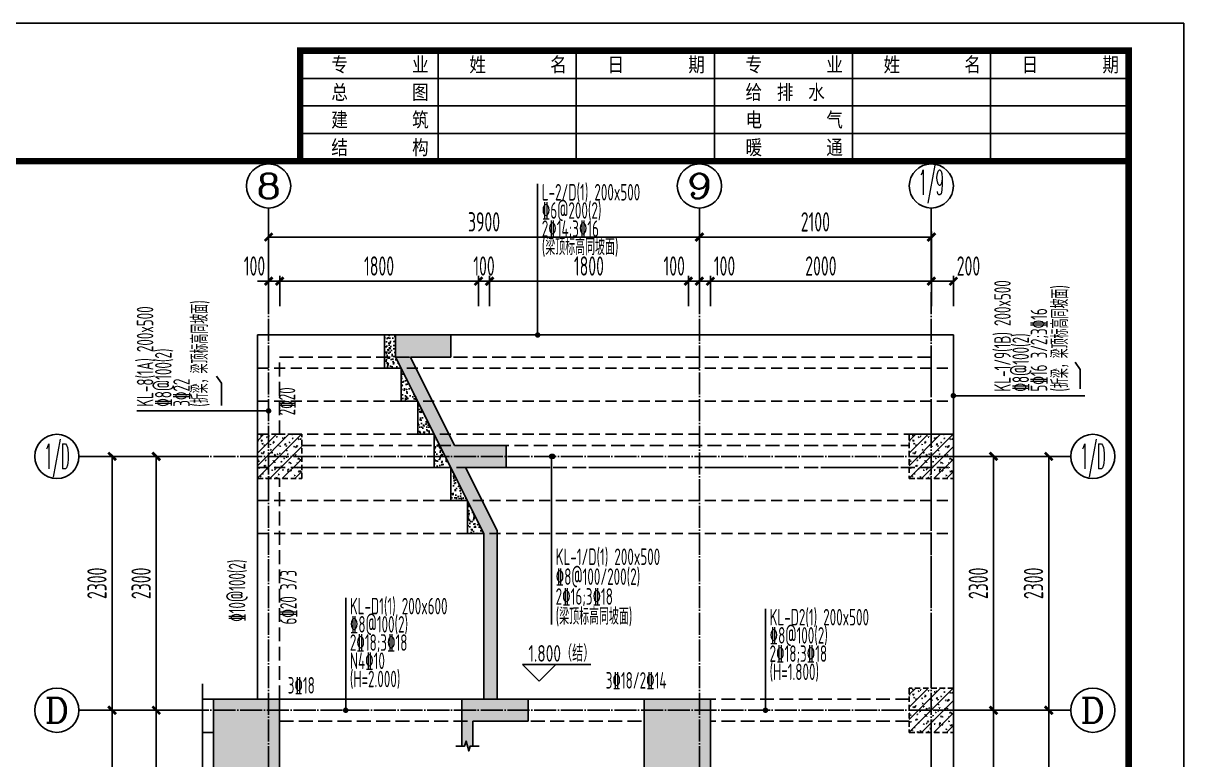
# Model space of a CAD drawing. Extents: x -441005 to 725361, y -182459 to 319313.
# Drawn here: x 458885 to 479900, y -58198 to -44850 of the extents above; entities that cross this region are included whole.
import ezdxf
from ezdxf.enums import TextEntityAlignment as Align

# ---------------------------------------------------------------- set-up
doc = ezdxf.new("R2010")
doc.units = 0
doc.header["$LTSCALE"] = 100
for name, pattern in [('DASHED', [0.75, 0.5, -0.25]), ('DASHEDX2', [1.5, 1, -0.5]), ('DOTE', [2.42, 2, -0.2, 0.02, -0.2]), ('HIDDEN', [7, 5, -2])]:
    doc.linetypes.add(name, pattern=pattern)
doc.layers.get('0').update_dxf_attribs({"linetype": 'CONTINUOUS'})
doc.layers.get('Defpoints').update_dxf_attribs({"linetype": 'CONTINUOUS'})
for name, color, linetype in [('AXIS', 3, 'CONTINUOUS'), ('AXIS_TEXT', 7, 'CONTINUOUS'), ('BEAM', 4, 'DASHED'), ('BEAM_CON', 4, 'CONTINUOUS'), ('COLU', 7, 'CONTINUOUS'), ('DIM', 3, 'CONTINUOUS'), ('DOTE', 8, 'DOTE'), ('D断面&错层线&标高（平面图）', 6, 'CONTINUOUS'), ('L梁图-主梁标注', 140, 'CONTINUOUS'), ('L梁图-标高标注', 2, 'CONTINUOUS'), ('STAIR', 2, 'CONTINUOUS'), ('TEXT', 7, 'CONTINUOUS'), ('THIN', 7, 'CONTINUOUS'), ('图框', 7, 'CONTINUOUS')]:
    doc.layers.add(name, color=color, linetype=linetype)
doc.styles.add('_TCH_AXIS', font='COMPLEX', dxfattribs={"bigfont": 'GBCBIG'})
doc.styles.add('_TCH_DIM', font='tssdeng.shx', dxfattribs={"width": 0.7, "bigfont": '1.shx'})
doc.styles.add('COMPLEX', font='COMPLEX')
doc.styles.add('HZTXT', font='TXT', dxfattribs={"bigfont": 'HZTXT'})
doc.styles.add('TSSD_Dimension', font='tssdeng.shx', dxfattribs={"width": 0.62, "bigfont": '1.shx'})
doc.styles.add('TSSD_Rein', font='Tssdeng.shx', dxfattribs={"width": 0.7, "bigfont": '1.shx'})
doc.dimstyles.new('TSSD_50_100', dxfattribs={"dimtxt": 350, "dimasz": 100, "dimexe": 100, "dimexo": 50, "dimgap": 100, "dimtad": 1, "dimdec": 0, "dimlfac": 0.5, "dimzin": 0, "dimdsep": 46, "dimtxsty": 'TSSD_Dimension', "dimblk": '_tsdbk', "dimcen": 0, "dimdle": 100, "dimclrt": 7, "dimadec": 0, "dimazin": 0, "dimtfac": 1, "dimtdec": 0, "dimtix": 1, "dimtmove": 2, "dimatfit": 3, "dimfxl": 0, "dimtolj": 1, "dimtzin": 0, "dimarcsym": 0})

# ---------------------------------------------------------------- blocks, each defined once
blk = doc.blocks.new('_AXISO')
blk.add_circle((0, 0), 0.5)
at = {"layer": 'AXIS_TEXT', "style": 'COMPLEX', "width": 1.041667}
blk.add_attdef('A', text='', height=0.56, dxfattribs=at).set_placement((-0.25, -0.28), (0.25, -0.28), align=Align.FIT)
blk = doc.blocks.new('_tsdbk')
blk.add_line((-1, 0), (0, 0))
at = {"const_width": 0.5}
blk.add_lwpolyline([(-0.7, -0.7), (0.7, 0.7)], dxfattribs=at)
blk = doc.blocks.new('*D1429')
at = {"layer": 'Defpoints', "color": 0}
for p in [(475554, -52700), (477454, -52700), (475554, -57300)]:
    blk.add_point(p, dxfattribs=at)
at = {"layer": 'DIM', "color": 0, "lineweight": -2}
for p, q in [((475604, -52700), (477554, -52700)), ((477454, -57200), (477454, -52800)), ((475604, -57300), (477554, -57300))]:
    blk.add_line(p, q, dxfattribs=at)
at = {"layer": 'DIM', "color": 0, "lineweight": -2, "xscale": 100, "yscale": 100, "zscale": 100}
for p, rotation in [((477454, -52700), 90), ((477454, -57300), 270)]:
    blk.add_blockref('_tsdbk', p, dxfattribs=dict(at, rotation=rotation))
at = {"layer": 'DIM', "color": 7, "insert": (477179, -55000), "char_height": 350, "attachment_point": 5, "rotation": 90, "style": 'TSSD_Dimension'}
blk.add_mtext('\\A1;2300', dxfattribs=at)
blk = doc.blocks.new('*D1431')
at = {"layer": 'Defpoints', "color": 0}
for p in [(475354, -52700), (476454, -52700), (475354, -57300)]:
    blk.add_point(p, dxfattribs=at)
at = {"layer": 'DIM', "color": 0, "lineweight": -2}
for p, q in [((475404, -52700), (476554, -52700)), ((476454, -57200), (476454, -52800)), ((475404, -57300), (476554, -57300))]:
    blk.add_line(p, q, dxfattribs=at)
at = {"layer": 'DIM', "color": 0, "lineweight": -2, "xscale": 100, "yscale": 100, "zscale": 100}
for p, rotation in [((476454, -52700), 90), ((476454, -57300), 270)]:
    blk.add_blockref('_tsdbk', p, dxfattribs=dict(at, rotation=rotation))
at = {"layer": 'DIM', "color": 7, "insert": (476179, -55000), "char_height": 350, "attachment_point": 5, "rotation": 90, "style": 'TSSD_Dimension'}
blk.add_mtext('\\A1;2300', dxfattribs=at)
blk = doc.blocks.new('*D1432')
at = {"layer": 'Defpoints', "color": 0}
for p in [(460495, -52700), (461895, -52700), (461895, -57300)]:
    blk.add_point(p, dxfattribs=at)
at = {"layer": 'DIM', "color": 0, "lineweight": -2}
for p, q in [((461845, -52700), (460395, -52700)), ((460495, -57200), (460495, -52800)), ((461845, -57300), (460395, -57300))]:
    blk.add_line(p, q, dxfattribs=at)
at = {"layer": 'DIM', "color": 0, "lineweight": -2, "xscale": 100, "yscale": 100, "zscale": 100}
for p, rotation in [((460495, -52700), 90), ((460495, -57300), 270)]:
    blk.add_blockref('_tsdbk', p, dxfattribs=dict(at, rotation=rotation))
at = {"layer": 'DIM', "color": 7, "insert": (460220, -55000), "char_height": 350, "attachment_point": 5, "rotation": 90, "style": 'TSSD_Dimension'}
blk.add_mtext('\\A1;2300', dxfattribs=at)
blk = doc.blocks.new('*D1434')
at = {"layer": 'Defpoints', "color": 0}
for p in [(461295, -52700), (461895, -52700), (461895, -57300)]:
    blk.add_point(p, dxfattribs=at)
at = {"layer": 'DIM', "color": 0, "lineweight": -2}
for p, q in [((461845, -52700), (461195, -52700)), ((461295, -57200), (461295, -52800)), ((461845, -57300), (461195, -57300))]:
    blk.add_line(p, q, dxfattribs=at)
at = {"layer": 'DIM', "color": 0, "lineweight": -2, "xscale": 100, "yscale": 100, "zscale": 100}
for p, rotation in [((461295, -52700), 90), ((461295, -57300), 270)]:
    blk.add_blockref('_tsdbk', p, dxfattribs=dict(at, rotation=rotation))
at = {"layer": 'DIM', "color": 7, "insert": (461020, -55000), "char_height": 350, "attachment_point": 5, "rotation": 90, "style": 'TSSD_Dimension'}
blk.add_mtext('\\A1;2300', dxfattribs=at)
blk = doc.blocks.new('*D1435')
at = {"layer": 'Defpoints', "color": 0}
for p in [(471129, -48725), (463329, -49725), (471129, -49725)]:
    blk.add_point(p, dxfattribs=at)
at = {"layer": 'DIM', "color": 0, "lineweight": -2}
for p, q in [((463329, -49675), (463329, -48625)), ((463429, -48725), (471029, -48725)), ((471129, -49675), (471129, -48625))]:
    blk.add_line(p, q, dxfattribs=at)
at = {"layer": 'DIM', "color": 0, "lineweight": -2, "xscale": 100, "yscale": 100, "zscale": 100, "rotation": 180}
blk.add_blockref('_tsdbk', (463329, -48725), dxfattribs=at)
at = {"layer": 'DIM', "color": 0, "lineweight": -2, "xscale": 100, "yscale": 100, "zscale": 100}
blk.add_blockref('_tsdbk', (471129, -48725), dxfattribs=at)
at = {"layer": 'DIM', "color": 7, "insert": (467229, -48450), "char_height": 350, "attachment_point": 5, "style": 'TSSD_Dimension'}
blk.add_mtext('\\A1;3900', dxfattribs=at)
blk = doc.blocks.new('*D1436')
at = {"layer": 'Defpoints', "color": 0}
for p in [(475329, -48725), (471129, -49725), (475329, -49725)]:
    blk.add_point(p, dxfattribs=at)
at = {"layer": 'DIM', "color": 0, "lineweight": -2}
for p, q in [((471129, -49675), (471129, -48625)), ((471229, -48725), (475229, -48725)), ((475329, -49675), (475329, -48625))]:
    blk.add_line(p, q, dxfattribs=at)
at = {"layer": 'DIM', "color": 0, "lineweight": -2, "xscale": 100, "yscale": 100, "zscale": 100, "rotation": 180}
blk.add_blockref('_tsdbk', (471129, -48725), dxfattribs=at)
at = {"layer": 'DIM', "color": 0, "lineweight": -2, "xscale": 100, "yscale": 100, "zscale": 100}
blk.add_blockref('_tsdbk', (475329, -48725), dxfattribs=at)
at = {"layer": 'DIM', "color": 7, "insert": (473229, -48450), "char_height": 350, "attachment_point": 5, "style": 'TSSD_Dimension'}
blk.add_mtext('\\A1;2100', dxfattribs=at)
blk = doc.blocks.new('*D1437')
at = {"layer": 'Defpoints', "color": 0}
for p in [(471329, -49525), (471129, -50025), (471329, -50025)]:
    blk.add_point(p, dxfattribs=at)
at = {"layer": 'DIM', "color": 0, "lineweight": -2}
for p, q in [((471029, -49525), (470929, -49525)), ((471129, -49975), (471129, -49425)), ((471129, -49525), (471329, -49525)), ((471329, -49975), (471329, -49425)), ((471429, -49525), (471529, -49525))]:
    blk.add_line(p, q, dxfattribs=at)
at = {"layer": 'DIM', "color": 0, "lineweight": -2, "xscale": 100, "yscale": 100, "zscale": 100}
blk.add_blockref('_tsdbk', (471129, -49525), dxfattribs=at)
at = {"layer": 'DIM', "color": 0, "lineweight": -2, "xscale": 100, "yscale": 100, "zscale": 100, "rotation": 180}
blk.add_blockref('_tsdbk', (471329, -49525), dxfattribs=at)
at = {"layer": 'DIM', "color": 7, "insert": (471584, -49250), "char_height": 350, "attachment_point": 5, "style": 'TSSD_Dimension'}
blk.add_mtext('\\A1;100', dxfattribs=at)
blk = doc.blocks.new('*D1438')
at = {"layer": 'Defpoints', "color": 0}
for p in [(463529, -49525), (463329, -50025), (463529, -50025)]:
    blk.add_point(p, dxfattribs=at)
at = {"layer": 'DIM', "color": 0, "lineweight": -2}
for p, q in [((463229, -49525), (463129, -49525)), ((463329, -49975), (463329, -49425)), ((463329, -49525), (463529, -49525)), ((463529, -49975), (463529, -49425)), ((463629, -49525), (463729, -49525))]:
    blk.add_line(p, q, dxfattribs=at)
at = {"layer": 'DIM', "color": 0, "lineweight": -2, "xscale": 100, "yscale": 100, "zscale": 100}
blk.add_blockref('_tsdbk', (463329, -49525), dxfattribs=at)
at = {"layer": 'DIM', "color": 0, "lineweight": -2, "xscale": 100, "yscale": 100, "zscale": 100, "rotation": 180}
blk.add_blockref('_tsdbk', (463529, -49525), dxfattribs=at)
at = {"layer": 'DIM', "color": 7, "insert": (463073, -49250), "char_height": 350, "attachment_point": 5, "style": 'TSSD_Dimension'}
blk.add_mtext('\\A1;100', dxfattribs=at)
blk = doc.blocks.new('*D1439')
at = {"layer": 'Defpoints', "color": 0}
for p in [(471129, -49525), (470929, -50025), (471129, -50025)]:
    blk.add_point(p, dxfattribs=at)
at = {"layer": 'DIM', "color": 0, "lineweight": -2}
for p, q in [((470829, -49525), (470729, -49525)), ((470929, -49975), (470929, -49425)), ((470929, -49525), (471129, -49525)), ((471129, -49975), (471129, -49425)), ((471229, -49525), (471329, -49525))]:
    blk.add_line(p, q, dxfattribs=at)
at = {"layer": 'DIM', "color": 0, "lineweight": -2, "xscale": 100, "yscale": 100, "zscale": 100}
blk.add_blockref('_tsdbk', (470929, -49525), dxfattribs=at)
at = {"layer": 'DIM', "color": 0, "lineweight": -2, "xscale": 100, "yscale": 100, "zscale": 100, "rotation": 180}
blk.add_blockref('_tsdbk', (471129, -49525), dxfattribs=at)
at = {"layer": 'DIM', "color": 7, "insert": (470673, -49250), "char_height": 350, "attachment_point": 5, "style": 'TSSD_Dimension'}
blk.add_mtext('\\A1;100', dxfattribs=at)
blk = doc.blocks.new('*D1440')
at = {"layer": 'Defpoints', "color": 0}
for p in [(475329, -49525), (471329, -50025), (475329, -50025)]:
    blk.add_point(p, dxfattribs=at)
at = {"layer": 'DIM', "color": 0, "lineweight": -2}
for p, q in [((471329, -49975), (471329, -49425)), ((471429, -49525), (475229, -49525)), ((475329, -49975), (475329, -49425))]:
    blk.add_line(p, q, dxfattribs=at)
at = {"layer": 'DIM', "color": 0, "lineweight": -2, "xscale": 100, "yscale": 100, "zscale": 100, "rotation": 180}
blk.add_blockref('_tsdbk', (471329, -49525), dxfattribs=at)
at = {"layer": 'DIM', "color": 0, "lineweight": -2, "xscale": 100, "yscale": 100, "zscale": 100}
blk.add_blockref('_tsdbk', (475329, -49525), dxfattribs=at)
at = {"layer": 'DIM', "color": 7, "insert": (473329, -49250), "char_height": 350, "attachment_point": 5, "style": 'TSSD_Dimension'}
blk.add_mtext('\\A1;2000', dxfattribs=at)
blk = doc.blocks.new('*D1441')
at = {"layer": 'Defpoints', "color": 0}
for p in [(475729, -49525), (475329, -50025), (475729, -50025)]:
    blk.add_point(p, dxfattribs=at)
at = {"layer": 'DIM', "color": 0, "lineweight": -2}
for p, q in [((475329, -49975), (475329, -49425)), ((475429, -49525), (475629, -49525)), ((475729, -49975), (475729, -49425))]:
    blk.add_line(p, q, dxfattribs=at)
at = {"layer": 'DIM', "color": 0, "lineweight": -2, "xscale": 100, "yscale": 100, "zscale": 100, "rotation": 180}
blk.add_blockref('_tsdbk', (475329, -49525), dxfattribs=at)
at = {"layer": 'DIM', "color": 0, "lineweight": -2, "xscale": 100, "yscale": 100, "zscale": 100}
blk.add_blockref('_tsdbk', (475729, -49525), dxfattribs=at)
at = {"layer": 'DIM', "color": 7, "insert": (476001, -49250), "char_height": 350, "attachment_point": 5, "style": 'TSSD_Dimension'}
blk.add_mtext('\\A1;200', dxfattribs=at)
blk = doc.blocks.new('*D1443')
at = {"layer": 'Defpoints', "color": 0}
for p in [(467329, -49525), (467129, -50025), (467329, -50025)]:
    blk.add_point(p, dxfattribs=at)
at = {"layer": 'DIM', "color": 0, "lineweight": -2}
for p, q in [((467029, -49525), (466929, -49525)), ((467129, -49975), (467129, -49425)), ((467129, -49525), (467329, -49525)), ((467329, -49975), (467329, -49425)), ((467429, -49525), (467529, -49525))]:
    blk.add_line(p, q, dxfattribs=at)
at = {"layer": 'DIM', "color": 0, "lineweight": -2, "xscale": 100, "yscale": 100, "zscale": 100}
blk.add_blockref('_tsdbk', (467129, -49525), dxfattribs=at)
at = {"layer": 'DIM', "color": 0, "lineweight": -2, "xscale": 100, "yscale": 100, "zscale": 100, "rotation": 180}
blk.add_blockref('_tsdbk', (467329, -49525), dxfattribs=at)
at = {"layer": 'DIM', "color": 7, "insert": (467229, -49250), "char_height": 350, "attachment_point": 5, "style": 'TSSD_Dimension'}
blk.add_mtext('\\A1;100', dxfattribs=at)
blk = doc.blocks.new('*D1447')
at = {"layer": 'Defpoints', "color": 0}
for p in [(470929, -49525), (467329, -50025), (470929, -50025)]:
    blk.add_point(p, dxfattribs=at)
at = {"layer": 'DIM', "color": 0, "lineweight": -2}
for p, q in [((467329, -49975), (467329, -49425)), ((467429, -49525), (470829, -49525)), ((470929, -49975), (470929, -49425))]:
    blk.add_line(p, q, dxfattribs=at)
at = {"layer": 'DIM', "color": 0, "lineweight": -2, "xscale": 100, "yscale": 100, "zscale": 100, "rotation": 180}
blk.add_blockref('_tsdbk', (467329, -49525), dxfattribs=at)
at = {"layer": 'DIM', "color": 0, "lineweight": -2, "xscale": 100, "yscale": 100, "zscale": 100}
blk.add_blockref('_tsdbk', (470929, -49525), dxfattribs=at)
at = {"layer": 'DIM', "color": 7, "insert": (469129, -49250), "char_height": 350, "attachment_point": 5, "style": 'TSSD_Dimension'}
blk.add_mtext('\\A1;1800', dxfattribs=at)
blk = doc.blocks.new('*D1448')
at = {"layer": 'Defpoints', "color": 0}
for p in [(467129, -49525), (463529, -50025), (467129, -50025)]:
    blk.add_point(p, dxfattribs=at)
at = {"layer": 'DIM', "color": 0, "lineweight": -2}
for p, q in [((463529, -49975), (463529, -49425)), ((463629, -49525), (467029, -49525)), ((467129, -49975), (467129, -49425))]:
    blk.add_line(p, q, dxfattribs=at)
at = {"layer": 'DIM', "color": 0, "lineweight": -2, "xscale": 100, "yscale": 100, "zscale": 100, "rotation": 180}
blk.add_blockref('_tsdbk', (463529, -49525), dxfattribs=at)
at = {"layer": 'DIM', "color": 0, "lineweight": -2, "xscale": 100, "yscale": 100, "zscale": 100}
blk.add_blockref('_tsdbk', (467129, -49525), dxfattribs=at)
at = {"layer": 'DIM', "color": 7, "insert": (465329, -49250), "char_height": 350, "attachment_point": 5, "style": 'TSSD_Dimension'}
blk.add_mtext('\\A1;1800', dxfattribs=at)
blk = doc.blocks.new('*D1473')
at = {"layer": 'Defpoints', "color": 0}
for p in [(476267, -57300), (476454, -57300), (476267, -61500)]:
    blk.add_point(p, dxfattribs=at)
at = {"layer": 'DIM', "color": 0, "lineweight": -2}
for p, q in [((476317, -57300), (476554, -57300)), ((476454, -61400), (476454, -57400)), ((476317, -61500), (476554, -61500))]:
    blk.add_line(p, q, dxfattribs=at)
at = {"layer": 'DIM', "color": 0, "lineweight": -2, "xscale": 100, "yscale": 100, "zscale": 100}
for p, rotation in [((476454, -57300), 90), ((476454, -61500), 270)]:
    blk.add_blockref('_tsdbk', p, dxfattribs=dict(at, rotation=rotation))
at = {"layer": 'DIM', "color": 7, "insert": (476179, -59400), "char_height": 350, "attachment_point": 5, "rotation": 90, "style": 'TSSD_Dimension'}
blk.add_mtext('\\A1;2100', dxfattribs=at)
blk = doc.blocks.new('*D1482')
at = {"layer": 'Defpoints', "color": 0}
for p in [(460495, -57300), (461895, -57300), (461895, -73900)]:
    blk.add_point(p, dxfattribs=at)
at = {"layer": 'DIM', "color": 0, "lineweight": -2}
for p, q in [((461845, -57300), (460395, -57300)), ((460495, -73800), (460495, -57400)), ((461845, -73900), (460395, -73900))]:
    blk.add_line(p, q, dxfattribs=at)
at = {"layer": 'DIM', "color": 0, "lineweight": -2, "xscale": 100, "yscale": 100, "zscale": 100}
for p, rotation in [((460495, -57300), 90), ((460495, -73900), 270)]:
    blk.add_blockref('_tsdbk', p, dxfattribs=dict(at, rotation=rotation))
at = {"layer": 'DIM', "color": 7, "insert": (460220, -65600), "char_height": 350, "attachment_point": 5, "rotation": 90, "style": 'TSSD_Dimension'}
blk.add_mtext('\\A1;8300', dxfattribs=at)
blk = doc.blocks.new('*D1483')
at = {"layer": 'Defpoints', "color": 0}
for p in [(476267, -57300), (477454, -57300), (476267, -73900)]:
    blk.add_point(p, dxfattribs=at)
at = {"layer": 'DIM', "color": 0, "lineweight": -2}
for p, q in [((476317, -57300), (477554, -57300)), ((477454, -73800), (477454, -57400)), ((476317, -73900), (477554, -73900))]:
    blk.add_line(p, q, dxfattribs=at)
at = {"layer": 'DIM', "color": 0, "lineweight": -2, "xscale": 100, "yscale": 100, "zscale": 100}
for p, rotation in [((477454, -57300), 90), ((477454, -73900), 270)]:
    blk.add_blockref('_tsdbk', p, dxfattribs=dict(at, rotation=rotation))
at = {"layer": 'DIM', "color": 7, "insert": (477179, -65600), "char_height": 350, "attachment_point": 5, "rotation": 90, "style": 'TSSD_Dimension'}
blk.add_mtext('\\A1;8300', dxfattribs=at)
blk = doc.blocks.new('*D1485')
at = {"layer": 'Defpoints', "color": 0}
for p in [(461295, -57300), (461895, -57300), (461895, -61500)]:
    blk.add_point(p, dxfattribs=at)
at = {"layer": 'DIM', "color": 0, "lineweight": -2}
for p, q in [((461845, -57300), (461195, -57300)), ((461295, -61400), (461295, -57400)), ((461845, -61500), (461195, -61500))]:
    blk.add_line(p, q, dxfattribs=at)
at = {"layer": 'DIM', "color": 0, "lineweight": -2, "xscale": 100, "yscale": 100, "zscale": 100}
for p, rotation in [((461295, -57300), 90), ((461295, -61500), 270)]:
    blk.add_blockref('_tsdbk', p, dxfattribs=dict(at, rotation=rotation))
at = {"layer": 'DIM', "color": 7, "insert": (461020, -59400), "char_height": 350, "attachment_point": 5, "rotation": 90, "style": 'TSSD_Dimension'}
blk.add_mtext('\\A1;2100', dxfattribs=at)
blk = doc.blocks.new('A$C3B59478D')
at = {"layer": 'COLU'}
blk.add_hatch(color=252, dxfattribs=at).paths.add_polyline_path([(1196, 2668), (730, 2668), (330, 3468), (696, 3468), (696, 3668), (196, 3668), (196, 3468), (996, 1868), (996, 368), (796, 368), (796, 168), (796, -56), (820, -56), (834, -12), (858, -100), (872, -56), (896, -56), (896, 168), (1396, 168), (1396, 368), (1116, 368), (1116, 1896), (830, 2468), (1196, 2468)])
at = {"layer": 'D断面&错层线&标高（平面图）'}
h = blk.add_hatch(dxfattribs=at)
h.set_pattern_fill('AR-CONC', color=256, scale=0.5, style=0)
h.set_pattern_definition([(140, (-199003.87, 103667.97), (7.969543, 91.092334), [9.525, -104.775]), (85, (-199003.87, 103667.97), (-95.52832, -17.621413), [7.62, -83.82]), (190.451, (-199003.21, 103675.56), (-87.558344, 73.47125), [8.095, -89.045]), (136.1842, (-199029.27, 103667.97), (21.021164, 135.53952), [14.2875, -157.1625]), (186.6356, (-199027.52, 103679.27), (-123.71278, 118.70212), [12.1425, -133.5675]), (81.184, (-199029.27, 103667.97), (-123.71256, 118.7023), [11.43, -125.73]), (111, (-199022.92, 103680.67), (51.13276, 75.80744), [9.525, -104.775]), (56, (-199022.92, 103680.67), (-92.093983, 30.901014), [7.62, -83.82]), (161.4514, (-199018.66, 103686.99), (-40.96143, 106.708245), [8.095, -89.045]), (127.5, (-199003.87, 103667.973), (-42.2775194, 1.5443016), [0, -82.804, 0, -85.09, 0, -84.1375]), (97.5, (-199003.87, 103667.973), (-50.090287, 33.409831), [0, -48.514, 0, -80.899, 0, -32.0675]), (57.5, (-199003.87, 103639.65), (2.864372, 67.7952976), [0, -31.75, 0, -99.06, 0, -131.445]), (47.5, (-199003.87, 103626.95), (-12.713246, 74.06459), [0, -41.275, 0, -65.786, 0, -93.345])])
h.paths.add_polyline_path([(846, 2168), (846, 1868), (996, 1868)])
h.paths.add_polyline_path([(696, 2468), (696, 2168), (846, 2168)])
h.paths.add_polyline_path([(596, 2668), (546, 2668), (546, 2568), (646, 2568)])
h.paths.add_polyline_path([(546, 2568), (546, 2468), (696, 2468), (646, 2568)])
h.paths.add_polyline_path([(546, 2768), (546, 2668), (596, 2668)])
h.paths.add_polyline_path([(396, 3068), (396, 2768), (546, 2768)])
h.paths.add_polyline_path([(246, 3368), (246, 3068), (396, 3068)])
h.paths.add_polyline_path([(96, 3468), (96, 3368), (246, 3368), (196, 3468)])
h.paths.add_polyline_path([(96, 3668), (96, 3468), (196, 3468), (196, 3668)])
at = {"layer": 'D断面&错层线&标高（平面图）', "color": 6}
for p, q in [((96, 3368), (96, 3668)), ((246, 3368), (96, 3368)), ((246, 3068), (246, 3368)), ((396, 3068), (246, 3068)), ((396, 2768), (396, 3068)), ((546, 2768), (396, 2768)), ((546, 2468), (546, 2768)), ((696, 2468), (546, 2468)), ((696, 2168), (696, 2468)), ((846, 2168), (696, 2168)), ((846, 1868), (846, 2168)), ((1116, 1896), (1116, 368)), ((846, 1868), (996, 1868)), ((996, 1868), (996, 368))]:
    blk.add_line(p, q, dxfattribs=at)
at = {"layer": 'D断面&错层线&标高（平面图）'}
for p, q in [((96, 3668), (696, 3668)), ((196, 3668), (196, 3468)), ((696, 3468), (696, 3668)), ((996, 1868), (196, 3468)), ((730, 2668), (330, 3468)), ((330, 3468), (696, 3468)), ((1196, 2668), (730, 2668)), ((1196, 2468), (1196, 2668)), ((1116, 1896), (830, 2468)), ((830, 2468), (1196, 2468)), ((996, 368), (796, 368)), ((796, 368), (796, 168)), ((1396, 368), (1116, 368)), ((1396, 168), (1396, 368)), ((796, 168), (796, -56)), ((896, 168), (1396, 168)), ((896, 168), (896, -56))]:
    blk.add_line(p, q, dxfattribs=at)
blk.add_lwpolyline([(952, -56), (872, -56), (858, -100), (834, -12), (820, -56), (740, -56)], dxfattribs=at)
blk = doc.blocks.new('A2+1_2')
at = {"layer": '图框'}
for p, q in [((1000, 26000), (1000, 41000)), ((1500, 26000), (1500, 41000)), ((2000, 26000), (2000, 41000)), ((2500, 38500), (500, 38500)), ((2500, 36000), (500, 36000)), ((2500, 33500), (500, 33500)), ((2500, 31000), (500, 31000)), ((2500, 28500), (500, 28500))]:
    blk.add_line(p, q, dxfattribs=at)
blk.add_lwpolyline([(0, 0), (89100, 0), (89100, 42000), (0, 42000)], close=True, dxfattribs=at)
at = {"layer": '图框', "const_width": 120}
blk.add_lwpolyline([(2500, 41000), (500, 41000), (500, 26000), (2500, 26000)], dxfattribs=at)
blk.add_lwpolyline([(2500, 1000), (88100, 1000), (88100, 41000), (2500, 41000)], close=True, dxfattribs=at)
at = {"layer": '图框', "style": 'HZTXT'}
for s, p in [('日    期', (911, 39064)), ('姓    名', (911, 36564)), ('专    业', (911, 34064)), ('电    气', (1911, 34064)), ('暖    通', (2411, 34064)), ('给 排 水', (1411, 34064)), ('日    期', (911, 31564)), ('姓    名', (911, 29064)), ('专    业', (911, 26564)), ('总    图', (1411, 26564)), ('建    筑', (1911, 26564)), ('结    构', (2411, 26564))]:
    blk.add_text(s, height=300, rotation=90, dxfattribs=at).set_placement(p)
blk = doc.blocks.new('layisuixin-point')
blk.add_lwpolyline([(-0.25, 0, 0.5, 0.5, 1), (0.25, 0, 0.5, 0.5, 1)], format="xyseb", close=True)

msp = doc.modelspace()

# ---------------------------------------------------------------- hatches: boundary and pattern name
at = {"layer": 'COLU'}
h = msp.add_hatch(dxfattribs=at)
h.set_pattern_fill('ARMOREDW', color=251, scale=20, style=0)
h.set_pattern_definition([(50, (67428.73, 149700), (143.452037, -12.550427), [15, -165]), (355, (67428.73, 149700), (-27.750267, 150.438427), [12, -132]), (100.4514, (67440.69, 149698.95), (115.701876, 137.88791), [12.74804, -140.228422]), (46.1842, (67428.73, 149740), (213.44821, -33.1038), [22.5, -247.5]), (96.6356, (67446.52, 149737.24), (186.93254, 194.82357), [19.12206, -210.3426]), (351.1842, (67428.73, 149740), (186.93239, 194.82372), [18, -198]), (21, (67448.73, 149730), (119.38141, -80.523778), [15, -165]), (326, (67448.73, 149730), (48.663066, 145.03001), [12, -132]), (71.4514, (67458.68, 149723.29), (168.044526, 64.5061), [12.74804, -140.228422]), (45, (67428.73, 149700), (-113.137085, 113.137085), [])])
h.paths.add_polyline_path([(463928.7, -52300), (463128.7, -52300), (463128.7, -53100), (463928.7, -53100)])
h = msp.add_hatch(dxfattribs=at)
h.set_pattern_fill('ARMOREDW', color=251, scale=20, style=0)
h.set_pattern_definition([(50, (79228.73, 149700), (143.452037, -12.550427), [15, -165]), (355, (79228.73, 149700), (-27.750267, 150.438427), [12, -132]), (100.4514, (79240.69, 149698.95), (115.701876, 137.88791), [12.74804, -140.228422]), (46.1842, (79228.73, 149740), (213.44821, -33.1038), [22.5, -247.5]), (96.6356, (79246.52, 149737.24), (186.93254, 194.82357), [19.12206, -210.3426]), (351.1842, (79228.73, 149740), (186.93239, 194.82372), [18, -198]), (21, (79248.73, 149730), (119.38141, -80.523778), [15, -165]), (326, (79248.73, 149730), (48.663066, 145.03001), [12, -132]), (71.4514, (79258.68, 149723.29), (168.044526, 64.5061), [12.74804, -140.228422]), (45, (79228.73, 149700), (-113.137085, 113.137085), [])])
h.paths.add_polyline_path([(475728.7, -52300), (474928.7, -52300), (474928.7, -53100), (475728.7, -53100)])
h = msp.add_hatch(dxfattribs=at)
h.set_pattern_fill('ARMOREDW', color=251, scale=20, style=0)
h.set_pattern_definition([(50, (79228.73, 145100), (143.452037, -12.550427), [15, -165]), (355, (79228.73, 145100), (-27.750267, 150.438427), [12, -132]), (100.4514, (79240.69, 145098.95), (115.701876, 137.88791), [12.74804, -140.228422]), (46.1842, (79228.73, 145140), (213.44821, -33.1038), [22.5, -247.5]), (96.6356, (79246.52, 145137.24), (186.93254, 194.82357), [19.12206, -210.3426]), (351.1842, (79228.73, 145140), (186.93239, 194.82372), [18, -198]), (21, (79248.73, 145130), (119.38141, -80.523778), [15, -165]), (326, (79248.73, 145130), (48.663066, 145.03001), [12, -132]), (71.4514, (79258.68, 145123.29), (168.044526, 64.5061), [12.74804, -140.228422]), (45, (79228.73, 145100), (-113.137085, 113.137085), [])])
h.paths.add_polyline_path([(475728.7, -56900), (474928.7, -56900), (474928.7, -57700), (475728.7, -57700)])
for points in [[(463528.7, -58700), (463528.7, -57100), (462328.7, -57100), (462328.7, -58700)], [(471328.7, -58700), (471328.7, -57100), (470128.7, -57100), (470128.7, -58700)]]:
    msp.add_hatch(color=251, dxfattribs=at).paths.add_polyline_path(points)

# ---------------------------------------------------------------- linework, layer by layer
at = {"layer": 'AXIS'}
for p, q in [((463328.7, -49725), (463328.7, -48200)), ((471128.7, -49725), (471128.7, -48200)), ((475328.7, -49500), (475328.7, -48200)), ((461895.2, -52700), (459895.2, -52700)), ((475353.7, -52700), (477853.7, -52700)), ((461895.2, -57300), (459895.2, -57300)), ((475353.7, -57300), (477853.7, -57300))]:
    msp.add_line(p, q, dxfattribs=at)
at = {"layer": 'BEAM', "linetype": 'HIDDEN', "ltscale": 0.5}
for p, q in [((463528.7, -50900), (475328.7, -50900)), ((463528.7, -52300), (463528.7, -50900)), ((475328.7, -52300), (475328.7, -50900)), ((463928.7, -52500), (474928.7, -52500)), ((463928.7, -52900), (474928.7, -52900)), ((463528.7, -57100), (463528.7, -53100)), ((475328.7, -53100), (475328.7, -56900)), ((474928.7, -57100), (471328.7, -57100)), ((463528.7, -57500), (470128.7, -57500)), ((474928.7, -57500), (471328.7, -57500)), ((475328.7, -57700), (475328.7, -61100))]:
    msp.add_line(p, q, dxfattribs=at)
at = {"layer": 'BEAM_CON'}
for p, q in [((463128.7, -50500), (475728.7, -50500)), ((463128.7, -50500), (463128.7, -57100)), ((475728.7, -50500), (475728.7, -61500)), ((462128.7, -57100), (462328.7, -57100)), ((463528.7, -57100), (470128.7, -57100)), ((462128.7, -57700), (462328.7, -57700))]:
    msp.add_line(p, q, dxfattribs=at)
at = {"layer": 'COLU', "linetype": 'DASHEDX2'}
for points in [[(463128.7, -53100), (463928.7, -53100), (463928.7, -52300), (463128.7, -52300)], [(474928.7, -53100), (475728.7, -53100), (475728.7, -52300), (474928.7, -52300)], [(474928.7, -57700), (475728.7, -57700), (475728.7, -56900), (474928.7, -56900)]]:
    msp.add_lwpolyline(points, close=True, dxfattribs=at)
at = {"layer": 'COLU'}
for points in [[(463528.7, -58700), (463528.7, -57100), (462328.7, -57100), (462328.7, -58700)], [(471328.7, -58700), (471328.7, -57100), (470128.7, -57100), (470128.7, -58700)]]:
    msp.add_lwpolyline(points, close=True, dxfattribs=at)
at = {"layer": 'DOTE', "ltscale": 2}
for p, q in [((463328.7, -49725), (463328.7, -73900)), ((471128.7, -49725), (471128.7, -74775)), ((475328.7, -49725), (475328.7, -74775)), ((461845.2, -52700), (475353.7, -52700)), ((461845.2, -57300), (475353.7, -57300))]:
    msp.add_line(p, q, dxfattribs=at)
at = {"layer": 'L梁图-主梁标注'}
for p, q in [((468200, -50500), (468200, -47763.1)), ((475728.7, -51600), (478106.8, -51600)), ((460941.8, -51875), (463328.7, -51875)), ((468451.5, -52700), (468451.5, -55748.5)), ((464725, -57300), (464725, -55263.1)), ((472325, -57300), (472325, -55463.1))]:
    msp.add_line(p, q, dxfattribs=at)
at = {"layer": 'L梁图-标高标注'}
for points in [[(478025, -51475), (478025, -51125), (477932.1, -50994.9)], [(462475, -51775), (462475, -51375), (462382.1, -51244.9)]]:
    msp.add_lwpolyline(points, dxfattribs=at)
at = {"layer": 'STAIR', "color": 6, "linetype": 'DASHEDX2', "ltscale": 2}
for p, q in [((463128.7, -51100), (475728.7, -51100)), ((463128.7, -51700), (475728.7, -51700)), ((463128.7, -52300), (475728.7, -52300)), ((463128.7, -52900), (475728.7, -52900)), ((463128.7, -53500), (475728.7, -53500)), ((463128.7, -54100), (475728.7, -54100))]:
    msp.add_line(p, q, dxfattribs=at)
at = {"layer": 'TEXT', "color": 3}
for p, q in [((468228.7, -56772.7), (467928.7, -56472.7)), ((467928.7, -56472.7), (469164.6, -56472.7)), ((468228.7, -56772.7), (468528.7, -56472.7))]:
    msp.add_line(p, q, dxfattribs=at)
at = {"layer": 'THIN'}
msp.add_lwpolyline([(462128.7, -74550), (462128.7, -65730), (461908.7, -65660), (462348.7, -65540), (462128.7, -65470), (462128.7, -56820)], dxfattribs=at)

# ---------------------------------------------------------------- block references
at = {"rotation": 270}
msp.add_blockref('A2+1_2', (437900, -44850), dxfattribs=at)
at = {"layer": 'AXIS'}
ref = msp.add_blockref('_AXISO', (463328.7, -47800), dxfattribs=dict(at, xscale=800, yscale=800, zscale=800))
ref.add_attrib('A', '8', dxfattribs={"layer": 'AXIS_TEXT', "height": 452.5, "style": '_TCH_AXIS', "width": 1.5}).set_placement((463102.5, -48026.3), (463555, -48026.3), align=Align.FIT)
ref = msp.add_blockref('_AXISO', (471128.7, -47800), dxfattribs=dict(at, xscale=800, yscale=800, zscale=800))
ref.add_attrib('A', '9', dxfattribs={"layer": 'AXIS_TEXT', "height": 452.5, "style": '_TCH_AXIS', "width": 1.5}).set_placement((470902.5, -48026.3), (471355, -48026.3), align=Align.FIT)
ref = msp.add_blockref('_AXISO', (475328.7, -47800), dxfattribs=dict(at, xscale=-800, yscale=800, zscale=800, rotation=180))
ref.add_attrib('A', '1/9', dxfattribs={"layer": 'AXIS_TEXT', "height": 452.55, "style": '_TCH_AXIS', "width": 0.411765}).set_placement((475102.5, -47961.6), (475555, -47961.6), align=Align.FIT)
ref = msp.add_blockref('_AXISO', (459495.2, -52700), dxfattribs=dict(at, xscale=-800, yscale=800, zscale=800))
ref.add_attrib('A', '1/D', dxfattribs={"layer": 'AXIS_TEXT', "height": 452.55, "style": '_TCH_AXIS', "width": 0.388889}).set_placement((459268.9, -52926.3), (459721.5, -52926.3), align=Align.FIT)
ref = msp.add_blockref('_AXISO', (478253.7, -52700), dxfattribs=dict(at, xscale=800, yscale=800, zscale=800))
ref.add_attrib('A', '1/D', dxfattribs={"layer": 'AXIS_TEXT', "height": 452.55, "style": '_TCH_AXIS', "width": 0.388889}).set_placement((478027.5, -52926.3), (478480, -52926.3), align=Align.FIT)
ref = msp.add_blockref('_AXISO', (459495.2, -57300), dxfattribs=dict(at, xscale=-800, yscale=800, zscale=800))
ref.add_attrib('A', 'D', dxfattribs={"layer": 'AXIS_TEXT', "height": 452.5, "style": '_TCH_AXIS', "width": 1.235294}).set_placement((459268.9, -57526.3), (459721.5, -57526.3), align=Align.FIT)
ref = msp.add_blockref('_AXISO', (478253.7, -57300), dxfattribs=dict(at, xscale=800, yscale=800, zscale=800))
ref.add_attrib('A', 'D', dxfattribs={"layer": 'AXIS_TEXT', "height": 452.5, "style": '_TCH_AXIS', "width": 1.235294}).set_placement((478027.5, -57526.3), (478480, -57526.3), align=Align.FIT)
at = {"layer": 'BEAM', "xscale": 2, "yscale": 2, "zscale": 2}
msp.add_blockref('A$C3B59478D', (465236.5, -57835.9), dxfattribs=at)
at = {"layer": 'L梁图-主梁标注', "xscale": 99, "yscale": 99, "zscale": 99}
for p in [(468200, -50500), (475728.7, -51600), (468451.5, -52700), (468475, -52700), (464725, -57300), (472325, -57300)]:
    msp.add_blockref('layisuixin-point', p, dxfattribs=at)
at = {"layer": 'L梁图-标高标注', "xscale": 99, "yscale": 99, "zscale": 99}
msp.add_blockref('layisuixin-point', (463328.7, -51875), dxfattribs=at)

# ---------------------------------------------------------------- texts
at = {"layer": 'L梁图-主梁标注', "style": 'TSSD_Rein', "width": 0.6}
for s, p in [('L-2/D(1) 200x500', (468275, -48063.1)), ('%%1326@200(2)', (468275, -48393.1)), ('2%%13214;3%%13216', (468275, -48723.1)), ('KL-1/D(1) 200x500', (468526.5, -54668.5)), ('%%1328@100/200(2)', (468526.5, -55028.5)), ('KL-D1(1) 200x600', (464800, -55563.1)), ('2%%13216;3%%13218', (468526.5, -55388.5)), ('KL-D2(1) 200x500', (472400, -55763.1)), ('%%1328@100(2)', (464800, -55893.1)), ('%%1328@100(2)', (472400, -56093.1)), ('2%%13218;3%%13218', (464800, -56223.1)), ('N4%%13210', (464800, -56553.1)), ('2%%13218;3%%13218', (472400, -56423.1)), ('3%%13218', (463675, -56998.1))]:
    msp.add_text(s, height=300, dxfattribs=at).set_placement(p)
for s, p in [('KL-1/9(1B) 200x500', (476766.8, -51525)), ('KL-8(1A) 200x500', (461241.8, -51800)), ('%%1328@100(2)', (477096.8, -51525)), ('%%1328@100(2)', (461571.8, -51800)), ('3%%13222', (461901.8, -51800))]:
    msp.add_text(s, height=300, rotation=90, dxfattribs=at).set_placement(p)
at = {"layer": 'L梁图-主梁标注', "color": 1, "style": 'TSSD_Rein', "width": 0.6}
msp.add_text('5%%13216 3/2;3%%13216', height=300, rotation=90, dxfattribs=at).set_placement((477426.8, -51525))
at = {"layer": 'L梁图-主梁标注', "style": 'TSSD_Rein', "width": 0.6}
for s, p in [('2%%13220', (463901.8, -51702)), ('%%13210@100(2)', (462996.8, -55132.7)), ('6%%13220 3/3', (463926.8, -55252))]:
    msp.add_text(s, height=300, rotation=90, dxfattribs=at).set_placement(p, align=Align.BOTTOM_CENTER)
msp.add_text('3%%13218/2%%13214', height=300, dxfattribs=at).set_placement((469983.5, -56998.1), align=Align.BOTTOM_CENTER)
at = {"layer": 'L梁图-标高标注', "style": 'TSSD_Rein', "width": 0.6}
for s, p in [('(梁顶标高同坡面)', (468275, -49053.1)), ('(梁顶标高同坡面)', (468526.5, -55748.5)), ('(H=1.800)', (472400, -56753.1)), ('(H=2.000)', (464800, -56883.1))]:
    msp.add_text(s, height=300, dxfattribs=at).set_placement(p)
for p in [(477806.8, -51525), (462231.8, -51800)]:
    msp.add_text('(折梁，梁顶标高同坡面)', height=300, rotation=90, dxfattribs=at).set_placement(p)
at = {"layer": 'TEXT', "style": '_TCH_DIM', "width": 0.705882}
msp.add_text('1.800（结）', height=300, dxfattribs=at).set_placement((468032.9, -56419.6))

# ---------------------------------------------------------------- dimensions: what is measured, and where the dimension line sits
at = {"layer": 'DIM'}
for p1, p2, distance, picture, middle in [((463328.7, -49725), (471128.7, -49725), 1000, '*D1435', (467228.7, -48450)), ((471128.7, -49725), (475328.7, -49725), 1000, '*D1436', (473228.7, -48450)), ((463528.7, -50025), (467128.7, -50025), 500, '*D1448', (465328.7, -49250)), ((467128.7, -50025), (467328.7, -50025), 500, '*D1443', (467228.7, -49250)), ((467328.7, -50025), (470928.7, -50025), 500, '*D1447', (469128.7, -49250)), ((471328.7, -50025), (475328.7, -50025), 500, '*D1440', (473328.7, -49250)), ((461895.2, -57300), (461895.2, -52700), 1400, '*D1432', (460220.2, -55000)), ((461895.2, -57300), (461895.2, -52700), 600, '*D1434', (461020.2, -55000)), ((475553.7, -57300), (475553.7, -52700), -1900, '*D1429', (477178.7, -55000)), ((461895.2, -73900), (461895.2, -57300), 1400, '*D1482', (460220.2, -65600)), ((461895.2, -61500), (461895.2, -57300), 600, '*D1485', (461020.2, -59400)), ((476266.9, -61500), (476266.9, -57300), -186.8, '*D1473', (476178.7, -59400)), ((476266.9, -73900), (476266.9, -57300), -1186.8, '*D1483', (477178.7, -65600))]:
    dim = msp.add_aligned_dim(p1=p1, p2=p2, distance=distance, dimstyle='TSSD_50_100', dxfattribs=at)
    dim.commit()
    dim.dimension.update_dxf_attribs({"geometry": picture, "text_midpoint": middle})
for base, p1, p2, picture, middle in [((463528.7, -49525), (463328.7, -50025), (463528.7, -50025), '*D1438', (463073.4, -49250)), ((471128.7, -49525), (470928.7, -50025), (471128.7, -50025), '*D1439', (470673.4, -49250)), ((471328.7, -49525), (471128.7, -50025), (471328.7, -50025), '*D1437', (471584.1, -49250)), ((475728.7, -49525), (475328.7, -50025), (475728.7, -50025), '*D1441', (476000.7, -49250))]:
    dim = msp.add_linear_dim(base=base, p1=p1, p2=p2, angle=0, dimstyle='TSSD_50_100', dxfattribs=at)
    dim.commit()
    dim.dimension.update_dxf_attribs({"geometry": picture, "text_midpoint": middle, "dimtype": 161})
at = {"layer": 'DIM', "color": 1}
dim = msp.add_aligned_dim(p1=(475353.7, -57300), p2=(475353.7, -52700), distance=-1100, dimstyle='TSSD_50_100', dxfattribs=at)
dim.commit()
dim.dimension.update_dxf_attribs({"geometry": '*D1431', "text_midpoint": (476178.7, -55000)})

doc.saveas('drawing.dxf')
